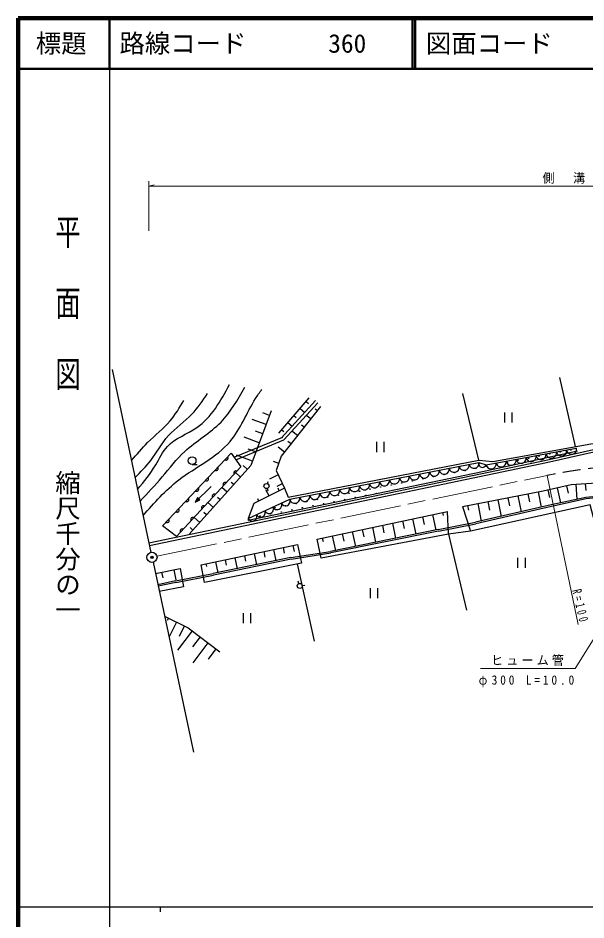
# Model space of a CAD drawing. Units: millimetres, scale not verified. Extents: x 40000 to 680000, y 20000 to 380000.
# Drawn here: x 40000 to 151924, y 202409 to 380000 of the extents above; entities that cross this region are included whole.
import ezdxf
from ezdxf.enums import TextEntityAlignment as Align

# ---------------------------------------------------------------- set-up
doc = ezdxf.new("R2010")
doc.units = ezdxf.units.MM
doc.header["$LTSCALE"] = 1000
doc.header["$PDMODE"] = 32
doc.header["$PDSIZE"] = 500
doc.linetypes.add('CHAIN', pattern=[18.5, 12, -1.5, 3.5, -1.5])
for name, color, linetype, lineweight in [('M-BGD', 7, 'Continuous', 25), ('M-BMK', 2, 'CHAIN', 13), ('M-BMK-SRVR', 3, 'Continuous', 25), ('M-STR-HTXT', 7, 'Continuous', 13), ('M-TTL', 2, 'Continuous', 140), ('M-TTL-BAND', 7, 'Continuous', 25), ('M-TTL-LINE', 7, 'Continuous', 50)]:
    doc.layers.add(name, color=color, linetype=linetype, lineweight=lineweight)
doc.layers.add('M-OTRS', color=6, linetype='Continuous')
doc.layers.add('M-TTL-TXT', color=7, linetype='Continuous')
doc.styles.add('@ＭＳ ゴシック', font='')
doc.styles.add('ＭＳ ゴシック', font='')
doc.styles.get('@ＭＳ ゴシック').set_extended_font_data('@MS Gothic')
doc.styles.get('ＭＳ ゴシック').set_extended_font_data('MS Gothic')

msp = doc.modelspace()

# ---------------------------------------------------------------- linework, layer by layer
at = {"layer": 'M-BGD'}
for p, q in [((146710, 309226), (149762, 295626)), ((130778, 292939), (127680, 306095)), ((91390, 298240), (97360, 305212)), ((91951, 297355), (98636, 304662)), ((92393, 296950), (99079, 304257)), ((96763, 304515), (97250, 304097)), ((89560, 301741), (88230, 302237)), ((95569, 303120), (96498, 302325)), ((98959, 302721), (98585, 303015)), ((135857, 302332), (135857, 300332)), ((137377, 300332), (137377, 302332)), ((88890, 299945), (86126, 300977)), ((93181, 300331), (94018, 299615)), ((94375, 301726), (94816, 301348)), ((97670, 301081), (96799, 301766)), ((88220, 298149), (86787, 298684)), ((91987, 298937), (92383, 298598)), ((95091, 297802), (93975, 298679)), ((96381, 299441), (95884, 299832)), ((82695, 293580), (92163, 297505)), ((82925, 293025), (92393, 296950)), ((87550, 296354), (84581, 297462)), ((93802, 296162), (93183, 296649)), ((86880, 294558), (85344, 295131)), ((92513, 294523), (91259, 295508)), ((110643, 296551), (110643, 294551)), ((112163, 294551), (112163, 296551)), ((132248, 292044), (150021, 295292)), ((82008, 294339), (68501, 280008)), ((82008, 294339), (83915, 291607)), ((86209, 292762), (83036, 293947)), ((71234, 277894), (83915, 291607)), ((74307, 292093), (75307, 292093)), ((85204, 291117), (84339, 291893)), ((91367, 292294), (90337, 292661)), ((93556, 285239), (130805, 292508)), ((130805, 292508), (132248, 292044)), ((83864, 289622), (82889, 290496)), ((91271, 290026), (89577, 289226)), ((78065, 287747), (74885, 284663)), ((82523, 288127), (82024, 288574)), ((89143, 288308), (89327, 288773)), ((92083, 288307), (90978, 287785)), ((148058, 287921), (148401, 286422)), ((149907, 288195), (150112, 285222)), ((151771, 288323), (151864, 286972)), ((81183, 286632), (80162, 287548)), ((92489, 287447), (86472, 284391)), ((89480, 285919), (88866, 287129)), ((89108, 287366), (89257, 286889)), ((91486, 286938), (91236, 287430)), ((140498, 286302), (140795, 284755)), ((142480, 286683), (143062, 283658)), ((144388, 287084), (144727, 285599)), ((146223, 287502), (146904, 284519)), ((78502, 283642), (77435, 284599)), ((79843, 285137), (79321, 285605)), ((85359, 281476), (93556, 285239)), ((87475, 284900), (87257, 285329)), ((130588, 284395), (131248, 280963)), ((132570, 284776), (132894, 283094)), ((134552, 285158), (135186, 281861)), ((136534, 285539), (136844, 283925)), ((138516, 285921), (139124, 282760)), ((77162, 282147), (76617, 282636)), ((98965, 277420), (124634, 282865)), ((123647, 282656), (123776, 282048)), ((124814, 278378), (124634, 282865)), ((127615, 283823), (129182, 278976)), ((128606, 284013), (128783, 283091)), ((75822, 280652), (74708, 281651)), ((115749, 280980), (116068, 279478)), ((117724, 281399), (118365, 278376)), ((119698, 281818), (120021, 280298)), ((121673, 282237), (122321, 279178)), ((122801, 279276), (130156, 280713)), ((71234, 277894), (68501, 280008)), ((74481, 279157), (73913, 279667)), ((122799, 279275), (101557, 274967)), ((122858, 278981), (101617, 274673)), ((105876, 278886), (106495, 275968)), ((107851, 279305), (108162, 277837)), ((109825, 279724), (110452, 276771)), ((111800, 280143), (112115, 278657)), ((113775, 280562), (114408, 277573)), ((122858, 278981), (130214, 280419)), ((99755, 273651), (98965, 277420)), ((124814, 278378), (99755, 273651)), ((99953, 277630), (100103, 276919)), ((101927, 278049), (102539, 275166)), ((103902, 278467), (104209, 277017)), ((76060, 272334), (95088, 276343)), ((90331, 275341), (90792, 273152)), ((92234, 275742), (92465, 274644)), ((94136, 276143), (94387, 274952)), ((95088, 276343), (95866, 272693)), ((93779, 273770), (78461, 270599)), ((82720, 273737), (83176, 271575)), ((84623, 274138), (84851, 273054)), ((86525, 274539), (86984, 272363)), ((88428, 274940), (88658, 273849)), ((93794, 273773), (101571, 274970)), ((93840, 273477), (101617, 274673)), ((138459, 273716), (138459, 271716)), ((139979, 271716), (139979, 273716)), ((76778, 268864), (76060, 272334)), ((95866, 272693), (76778, 268864)), ((77012, 272535), (77122, 272012)), ((93840, 273477), (78522, 270305)), ((78914, 272936), (79367, 270787)), ((80817, 273337), (81044, 272259)), ((95037, 272527), (98379, 257326)), ((67072, 270644), (71932, 271616)), ((68287, 270887), (68508, 269782)), ((70717, 271373), (71119, 269365)), ((71047, 269164), (78465, 270600)), ((71104, 268870), (78522, 270305)), ((71932, 271616), (72590, 268026)), ((71042, 269163), (67543, 268428)), ((71104, 268870), (67605, 268134)), ((95370, 268667), (95229, 269146)), ((96004, 268268), (96497, 268349)), ((72590, 268026), (67825, 267099)), ((109391, 267742), (109391, 265742)), ((110911, 265742), (110911, 267742)), ((69644, 261830), (69406, 261350)), ((84339, 262828), (84339, 260828)), ((85859, 260828), (85859, 262828)), ((71205, 261057), (69780, 258177)), ((74325, 259308), (71445, 255516)), ((72767, 260285), (71739, 258207)), ((75881, 258126), (74413, 256194)), ((77436, 256944), (74447, 253009)), ((78992, 255763), (77470, 253759))]:
    msp.add_line(p, q, dxfattribs=at)
for points in [[(92489, 287447), (93205, 285633), (130778, 292939), (133548, 292700), (152865, 296186), (158548, 296903), (167478, 297094), (175452, 296855), (177300, 301656), (176037, 306031)], [(89895, 302639), (85874, 291864), (73811, 278409)], [(99604, 303540), (91868, 293703), (90865, 290886), (92489, 287447)], [(65799, 276642), (144049, 292954), (158632, 296241), (167776, 296593), (178991, 295612), (219995, 287934), (231215, 285641), (238421, 285573), (248028, 288199), (261803, 293239)], [(65901, 276152), (144155, 292465), (158697, 295743), (167764, 296092), (178923, 295116), (219898, 287444), (231162, 285142), (238486, 285072), (248180, 287723), (261975, 292770)], [(80769, 293024), (80861, 292982), (80952, 292962), (81065, 292965), (81155, 292990), (81244, 293038), (81332, 293131), (81374, 293223), (81394, 293314), (81391, 293427), (81365, 293517), (81318, 293606)], [(150227, 294725), (131514, 290652), (85360, 281063)], [(78839, 290977), (78931, 290934), (79022, 290914), (79135, 290918), (79225, 290943), (79314, 290991), (79402, 291084), (79445, 291176), (79465, 291267), (79461, 291380), (79436, 291470), (79388, 291559)], [(76910, 288929), (77002, 288887), (77093, 288867), (77206, 288870), (77296, 288896), (77385, 288944), (77473, 289037), (77515, 289128), (77535, 289220), (77532, 289333), (77506, 289422), (77459, 289512)], [(83130, 290758), (83038, 290799), (82947, 290818), (82834, 290814), (82744, 290788), (82655, 290739), (82568, 290645), (82527, 290553), (82508, 290462), (82512, 290348), (82538, 290259), (82587, 290170)], [(81017, 288472), (80924, 288514), (80833, 288533), (80720, 288528), (80630, 288502), (80542, 288454), (80455, 288360), (80413, 288267), (80394, 288176), (80398, 288063), (80425, 287973), (80473, 287885)], [(127615, 283823), (143471, 286874), (148976, 288131), (162020, 289028), (169978, 288729)], [(74980, 286882), (75072, 286840), (75163, 286820), (75276, 286823), (75366, 286848), (75455, 286896), (75543, 286989), (75586, 287081), (75606, 287172), (75602, 287285), (75577, 287375), (75529, 287464)], [(78903, 286187), (78811, 286228), (78719, 286247), (78606, 286243), (78517, 286217), (78428, 286168), (78341, 286074), (78300, 285982), (78280, 285891), (78285, 285778), (78311, 285688), (78360, 285599)], [(170344, 286336), (159335, 286336), (151915, 285618), (145094, 284122), (130147, 280711)], [(170344, 286036), (159349, 286036), (151962, 285321), (145160, 283829), (130214, 280419)], [(73051, 284835), (73143, 284792), (73234, 284772), (73347, 284776), (73437, 284801), (73526, 284849), (73614, 284942), (73656, 285034), (73676, 285125), (73673, 285238), (73647, 285328), (73600, 285417)], [(86472, 284391), (85359, 281476), (85360, 281063)], [(71121, 282787), (71213, 282745), (71304, 282725), (71417, 282728), (71507, 282754), (71596, 282802), (71684, 282895), (71727, 282986), (71747, 283078), (71743, 283191), (71718, 283281), (71670, 283370)], [(76789, 283901), (76697, 283943), (76606, 283962), (76493, 283958), (76403, 283931), (76315, 283883), (76228, 283789), (76186, 283696), (76167, 283605), (76171, 283492), (76197, 283403), (76246, 283314)], [(155438, 273950), (152745, 284122), (129182, 278976), (124814, 278378), (128393, 263419)], [(69192, 280740), (69284, 280698), (69375, 280678), (69488, 280681), (69578, 280706), (69667, 280754), (69755, 280847), (69797, 280939), (69817, 281030), (69814, 281143), (69789, 281233), (69741, 281322)], [(74676, 281616), (74584, 281657), (74492, 281677), (74379, 281672), (74290, 281646), (74201, 281597), (74114, 281503), (74072, 281411), (74053, 281320), (74058, 281207), (74084, 281117), (74133, 281028)], [(72562, 279330), (72470, 279372), (72379, 279391), (72266, 279387), (72176, 279361), (72087, 279312), (72000, 279218), (71959, 279126), (71940, 279034), (71944, 278921), (71970, 278832), (72019, 278743)], [(68863, 262216), (73547, 259899), (79770, 255172)]]:
    msp.add_lwpolyline(points, dxfattribs=at)
for points in [[(74885, 284663), (75826, 285130), (75381, 285589)], [(74972, 284747), (75756, 285145), (75394, 285518)], [(75058, 284831), (75685, 285160), (75407, 285447)], [(75144, 284914), (75615, 285176), (75420, 285377)], [(75230, 284998), (75544, 285191), (75433, 285306)], [(75345, 285109), (75474, 285206), (75446, 285235)]]:
    msp.add_lwpolyline(points, close=True, dxfattribs=at)
for centre, radius in [((148933, 294965), 50), ((74307, 292853), 760), ((140605, 293339), 50), ((142687, 293746), 50), ((144769, 294152), 50), ((146851, 294558), 50), ((130195, 291308), 50), ((132277, 291714), 50), ((134359, 292121), 50), ((136441, 292527), 50), ((138523, 292933), 50), ((121866, 289683), 50), ((123948, 290089), 50), ((126030, 290495), 50), ((128112, 290902), 50), ((88959, 287843), 500), ((111456, 287651), 50), ((113538, 288058), 50), ((115620, 288464), 50), ((117702, 288870), 50), ((119784, 289277), 50), ((103128, 286026), 50), ((105210, 286433), 50), ((107292, 286839), 50), ((108536, 286001), 50), ((109374, 287245), 50), ((110618, 286407), 50), ((94800, 284401), 50), ((96882, 284807), 50), ((98964, 285214), 50), ((100208, 284376), 50), ((101046, 285620), 50), ((102290, 284782), 50), ((104372, 285188), 50), ((106454, 285595), 50), ((89798, 282344), 50), ((90636, 283589), 50), ((91880, 282751), 50), ((92718, 283995), 50), ((93962, 283157), 50), ((96044, 283563), 50), ((98126, 283970), 50), ((87716, 281938), 50), ((95511, 268187), 500)]:
    msp.add_circle(centre, radius, dxfattribs=at)
for centre, radius, start, end in [((147102, 294758), 1000, 190.35608, 10.35608), ((149070, 295118), 1000, 190.35608, 10.35608), ((137167, 292943), 1000, 190.35608, 10.35608), ((139134, 293302), 1000, 190.35608, 10.35608), ((141102, 293662), 1000, 190.35608, 10.35608), ((143069, 294021), 1000, 190.35608, 10.35608), ((145086, 294390), 1050, 190.35608, 10.35608), ((123982, 291176), 1000, 191.04179, 11.04179), ((125945, 291559), 1000, 191.04179, 11.04179), ((127908, 291942), 1000, 191.04179, 11.04179), ((129871, 292325), 1000, 191.04179, 11.04179), ((131519, 292278), 750, 162.18111, 342.18111), ((133232, 292224), 1000, 190.35608, 10.35608), ((135200, 292583), 1000, 190.35608, 10.35608), ((116130, 289644), 1000, 191.04179, 11.04179), ((118093, 290027), 1000, 191.04179, 11.04179), ((120056, 290410), 1000, 191.04179, 11.04179), ((122019, 290793), 1000, 191.04179, 11.04179), ((106315, 287729), 1000, 191.04179, 11.04179), ((108278, 288112), 1000, 191.04179, 11.04179), ((110241, 288495), 1000, 191.04179, 11.04179), ((112204, 288878), 1000, 191.04179, 11.04179), ((114167, 289261), 1000, 191.04179, 11.04179), ((96500, 285814), 1000, 191.04179, 11.04179), ((98463, 286197), 1000, 191.04179, 11.04179), ((100426, 286580), 1000, 191.04179, 11.04179), ((102389, 286963), 1000, 191.04179, 11.04179), ((104352, 287346), 1000, 191.04179, 11.04179), ((91084, 284104), 900, 204.66078, 24.66078), ((92720, 284855), 900, 204.66078, 24.66078), ((94537, 285431), 1000, 191.04179, 11.04179), ((87813, 282602), 900, 204.66078, 24.66078), ((89448, 283353), 900, 204.66078, 24.66078), ((86177, 281851), 900, 204.66078, 24.66078)]:
    msp.add_arc(centre, radius, start, end, dxfattribs=at)
for points, knots in [([(63556, 287192), (64826, 288726), (66096, 290260), (67126, 292002), (67870, 293259), (68488, 294625), (69445, 295652), (70962, 297282), (73331, 298062), (75217, 299352), (78151, 301359), (79915, 304598), (81680, 307838)], [0, 0, 0, 0, 1, 1, 1, 2, 2, 2, 3, 3, 3, 4, 4, 4, 4]), ([(64051, 284863), (65533, 286424), (67015, 287986), (68409, 289634), (69857, 291345), (71209, 293149), (72849, 294666), (75095, 296743), (77880, 298279), (80002, 300438), (81929, 302398), (83309, 304871), (84689, 307344)], [0, 0, 0, 0, 1, 1, 1, 2, 2, 2, 3, 3, 3, 4, 4, 4, 4]), ([(63057, 289540), (64136, 290614), (65215, 291687), (66140, 292890), (67361, 294478), (68315, 296291), (69642, 297774), (71031, 299324), (72829, 300514), (74280, 302016), (75450, 303229), (76394, 304645), (77338, 306062)], [0, 0, 0, 0, 1, 1, 1, 2, 2, 2, 3, 3, 3, 4, 4, 4, 4]), ([(64649, 282046), (66837, 284531), (69025, 287016), (71665, 289042), (75027, 291622), (79122, 293456), (81778, 296590), (83855, 299039), (85052, 302283), (86810, 305075), (87203, 305698), (87623, 306299), (88043, 306900)], [0, 0, 0, 0, 1, 1, 1, 2, 2, 2, 3, 3, 3, 4, 4, 4, 4]), ([(62349, 292870), (63380, 294076), (64412, 295281), (65548, 296392), (67022, 297835), (68672, 299118), (69988, 300684), (71011, 301902), (71831, 303291), (72652, 304680)], [0, 0, 0, 0, 1, 1, 1, 2, 2, 2, 3, 3, 3, 3])]:
    msp.add_open_spline(points, degree=3, knots=knots, dxfattribs=at)
at = {"layer": 'M-BMK'}
msp.add_line((67378, 274012), (144280, 289951), dxfattribs=at)
msp.add_arc((164574, 192032), 100000, 90.15405, 101.70926, dxfattribs=at)
at = {"layer": 'M-BMK-SRVR'}
for p, q in [((58540, 310796), (66191, 274788)), ((66607, 272831), (74557, 235417))]:
    msp.add_line(p, q, dxfattribs=at)
msp.add_circle((66399, 273809), 1000, dxfattribs=at)
at = {"layer": 'M-OTRS'}
msp.add_point((66399, 273809), dxfattribs=at)
at = {"layer": 'M-STR-HTXT'}
for p, q in [((65799, 338102), (65799, 347891)), ((65799, 346891), (66799, 347171)), ((65799, 346891), (241531, 346891)), ((150368, 260575), (144280, 289951))]:
    msp.add_line(p, q, dxfattribs=at)
msp.add_lwpolyline([(169794, 283787), (149781, 251938), (131170, 251938)], dxfattribs=at)
at = {"layer": 'M-TTL'}
for p, q in [((40000, 380000), (40000, 20000)), ((680000, 380000), (40000, 380000))]:
    msp.add_line(p, q, dxfattribs=at)
at = {"layer": 'M-TTL-BAND'}
for p, q in [((58000, 370000), (58000, 20000)), ((40000, 205000), (579000, 205000)), ((68000, 205000), (68000, 204000))]:
    msp.add_line(p, q, dxfattribs=at)
at = {"layer": 'M-TTL-LINE'}
for p, q in [((58000, 380000), (58000, 370000)), ((117750, 380000), (117750, 370000)), ((118250, 380000), (118250, 370000)), ((40000, 370000), (680000, 370000))]:
    msp.add_line(p, q, dxfattribs=at)

# ---------------------------------------------------------------- texts
at = {"layer": 'M-STR-HTXT', "char_height": 1833, "attachment_point": 7, "style": 'ＭＳ ゴシック'}
for s, insert in [('\\T1.27;\\W0.95;側\u3000溝', (143352, 347391)), ('\\T1.26;\\W0.95;ヒューム管', (133225, 252438)), ('\\T1.5;\\W0.9;φ300\\~L=10.0', (130777, 248244))]:
    msp.add_mtext(s, dxfattribs=dict(at, insert=insert))
at = {"layer": 'M-STR-HTXT', "insert": (149172, 267325), "char_height": 1833, "attachment_point": 7, "rotation": 282.7, "style": 'ＭＳ ゴシック'}
msp.add_mtext('\\T1.61;\\W0.7;R=100', dxfattribs=at)
at = {"layer": 'M-TTL-BAND', "style": '@ＭＳ ゴシック', "width": 1.4}
msp.add_text('平  面  図', height=3666, rotation=270, dxfattribs=at).set_placement((49777, 306475), align=Align.MIDDLE_RIGHT)
at = {"layer": 'M-TTL-BAND', "style": '@ＭＳ ゴシック'}
msp.add_text('縮尺千分の一', height=3666, rotation=270, dxfattribs=at).set_placement((49777, 261030), align=Align.MIDDLE_RIGHT)
at = {"layer": 'M-TTL-TXT', "style": 'ＭＳ ゴシック'}
msp.add_text('標題', height=3666, dxfattribs=at).set_placement((48500, 375000), align=Align.MIDDLE_CENTER)
for s, p in [('路線コード', (60000, 375000)), ('360', (101142, 375000)), ('図面コード', (120380, 375000))]:
    msp.add_text(s, height=3666, dxfattribs=at).set_placement(p, align=Align.MIDDLE_LEFT)

doc.saveas('drawing.dxf')
